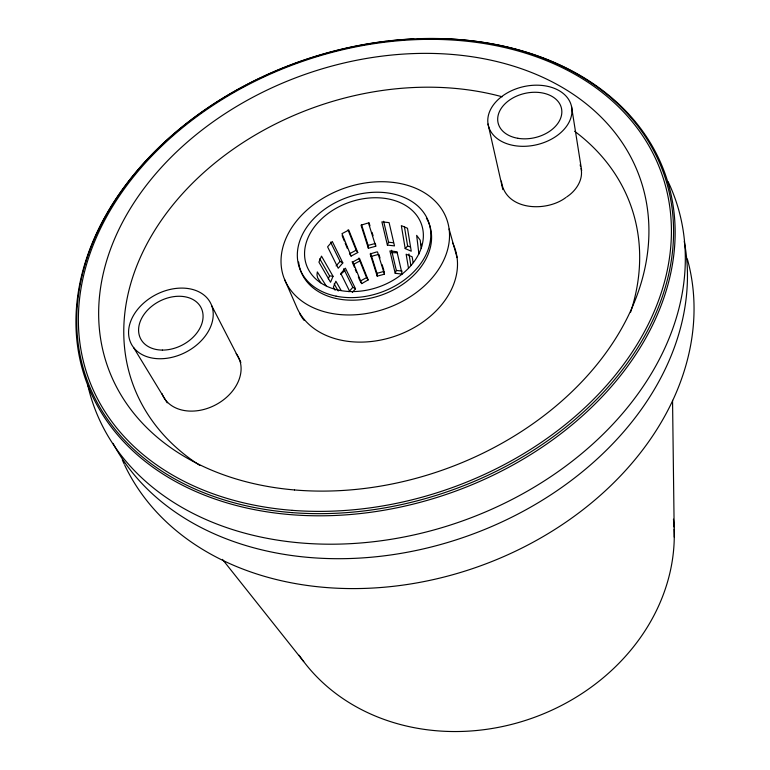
<?xml version="1.0" encoding="UTF-8"?>
<svg xmlns="http://www.w3.org/2000/svg" width="770" height="770" viewBox="0 0 770 770"><rect width="100%" height="100%" fill="white"/><g stroke="black" fill="none" stroke-linecap="round" stroke-linejoin="round"><path stroke-width="1.16" d="M395.193 273.292L389.918 250.933L396.993 251.723L402.161 274.11L395.193 273.292L396.319 270.424L391.593 250.289M387.397 245.101L381.891 221.856L389.091 222.617L394.49 245.89L387.397 245.101L388.552 242.223L383.624 221.288M333.035 276.295L330.532 282.253L318.924 262.127L321.504 256.131L333.035 276.295L329.56 275.872L319.714 258.749M328.299 278.856L329.56 275.872M352.285 292.446L355.538 288.808L345.403 268.181L340.831 273.494L349.513 290.993M348.945 291.753L352.814 287.306L355.538 288.808M336.086 265.91L340.061 261.425L342.823 262.926L338.222 268.249L327.587 246.833L332.284 241.472L342.823 262.926M405.193 248.566L401.343 225.62L407.494 228.257L411.247 251.213L405.193 248.566L407.628 246.005L404.394 226.486M360.091 281.204L366.558 277.604L358.743 258.152M361.727 283.61L368.156 279.924L359.475 258.306L352.891 261.954L361.727 283.61L360.639 282.012M565.912 197.486C546.305 212.491 505.082 210.691 501.376 181.085M566.72 196.908C575.893 191.027 583.583 179.728 581.023 168.486M349.503 253.773L356.164 250.211L357.771 252.531L351.101 256.092L350.032 254.543M375.567 244.35L375.731 246.246L368.368 248.267L368.127 245.428L375.481 243.407M384.288 272.291L384.461 274.178L377.223 276.151L376.973 273.331L384.192 271.358M388.552 242.223L393.278 242.743M396.319 270.424L402.123 271.098M407.628 246.005L410.487 247.035M222.453 559.376L303.717 661.613M366.558 277.604L368.156 279.924M320.811 282.811L317.663 277.874L316.99 274.996L317.317 271.916L326.124 285.766M133.518 347.453L167.225 402.825M335.133 290.223L333.372 287.181L335.864 281.233L341.11 290.406M334.151 283.87L338.251 290.993M211.769 305.815A44.602 32.417 -27.3 0 1 159.987 358.753A44.602 32.417 -27.3 0 1 140.92 305.7A44.602 32.417 -27.3 0 1 211.769 305.815L240.875 362.41M330.551 242.117L340.061 261.425M343.67 268.74L352.814 287.306M284.544 279.394L296.46 306.614A84.421 63.159 -19.6 0 0 401.16 333.901A84.421 63.159 -19.6 0 0 452.616 242.897M352.131 261.694L354.344 267.113M355.23 269.288L356.548 272.532M358.32 276.873L359.648 280.126M351.101 256.092L341.986 233.666L348.772 230.066L357.771 252.531M342.111 235.61L344.286 240.952M345.153 243.089L347.328 248.431M348.002 229.883L356.164 250.211M361.496 224.532L368.127 245.428M370.63 253.32L376.973 273.331M368.368 248.267L361.024 225.177L367.357 223.233L368.512 223.108L375.731 246.246M377.223 276.151L370.168 253.927L376.376 252.031L377.502 251.915L384.461 274.178M368.945 222.472L369.975 225.783M372.045 232.386L373.075 235.697M378.984 254.649L380.024 257.989M382.113 264.678L383.845 270.241M449.112 229.037A86.51 63.66 -19.6 0 1 330.6 313.217A86.51 63.66 -19.6 0 1 316.104 202.77A86.51 63.66 -19.6 0 1 449.112 229.037L457.072 257.594M580.147 164.809L580.58 166.647M488.026 124.037L502.829 189.603M408.475 268.095L406.137 254.187L412.171 256.833L413.124 262.637M408.947 253.956L410.872 265.563M571.513 106.453A42.677 29.789 -13.1 0 1 514.418 145.626A42.677 29.789 -13.1 0 1 503.667 95.172A42.677 29.789 -13.1 0 1 571.513 106.453L581.668 170.613M418.909 254.004L416.657 235.37L420.218 240.163L421.18 248.315M421.286 244.042L421.565 246.381M672.547 400.342L674.27 537.123M304.111 320.387A84.238 63.111 -19.6 0 1 299.52 313.303M340.581 274.457A62.293 47.316 -19.6 0 1 344.95 270.559M353.469 264.524A62.293 47.316 -19.6 0 1 360.418 260.741M370.919 256.545A62.293 47.316 -19.6 0 1 378.59 254.485M391.622 252.781A62.293 47.316 -19.6 0 1 397.484 252.762M426.397 218.151A68.386 50.31 -19.6 0 1 380.852 295.285A68.386 50.31 -19.6 0 1 298.616 262.002M668.119 181.71A308.578 232.569 -19.6 0 1 460.778 521.54A308.578 232.569 -19.6 0 1 87.886 385.645M417.35 38.837A307.451 228.421 -19.6 0 1 640.428 347.212A307.451 228.421 -19.6 0 1 153.981 468.006A307.451 228.421 -19.6 0 1 261.011 77.655M262.012 77.183A307.451 228.421 -19.6 0 1 386.598 41.282M387.782 41.147A307.451 228.421 -19.6 0 1 413.808 38.991M574.651 131.295A264.495 198.92 -19.6 0 1 630.62 312.168M199.776 465.378A264.495 198.92 -19.6 0 1 173.953 203.626A264.495 198.92 -19.6 0 1 502.165 96.779M236.178 353.632A42.398 31.868 -27.8 0 1 216.024 404.654A42.398 31.868 -27.8 0 1 161.95 393.557M684.251 241.491A304.891 231.905 -19.6 0 1 466.803 536.257A304.891 231.905 -19.6 0 1 113.075 443.385M687.312 258.903A300.281 232.396 -19.6 0 1 481.943 565.315A300.281 232.396 -19.6 0 1 124.682 465.109M124.191 464.06A300.281 232.396 -19.6 0 1 122.286 459.834M673.452 519.173A203.886 176.638 -19.6 0 1 674.058 526.978M674.164 529.221A203.886 176.638 -19.6 0 1 528.547 719.411A203.886 176.638 -19.6 0 1 299.135 655.241M338.925 290.232A61.013 44.814 -19.6 0 0 423.134 231.491A61.013 44.814 -19.6 0 0 329.82 212.231A61.013 44.814 -19.6 0 0 338.925 290.232M336.124 296.171A68.54 50.348 -19.6 0 0 430.526 229.999A68.54 50.348 -19.6 0 0 325.537 208.622A68.54 50.348 -19.6 0 0 336.124 296.171M517.873 138.292A32.513 22.686 -13.1 0 0 561.513 108.56A32.513 22.686 -13.1 0 0 509.913 99.802A32.513 22.686 -13.1 0 0 517.873 138.292M162.393 350.09A33.986 24.698 -27.3 0 0 202.01 309.867A33.986 24.698 -27.3 0 0 148.1 309.569A33.986 24.698 -27.3 0 0 162.393 350.09M292.042 512.618A306.267 227.41 -19.6 0 0 664.924 176.994A306.267 227.41 -19.6 0 0 168.457 138.571A306.267 227.41 -19.6 0 0 292.042 512.618M292.08 510.337A304.314 225.889 -19.6 0 0 662.883 177.1A304.314 225.889 -19.6 0 0 169.727 138.658A304.314 225.889 -19.6 0 0 292.08 510.337M294.515 489.951A282.378 209.45 -19.6 0 0 641.593 182.846A282.378 209.45 -19.6 0 0 185.243 143.913A282.378 209.45 -19.6 0 0 294.515 489.951"/></g></svg>
